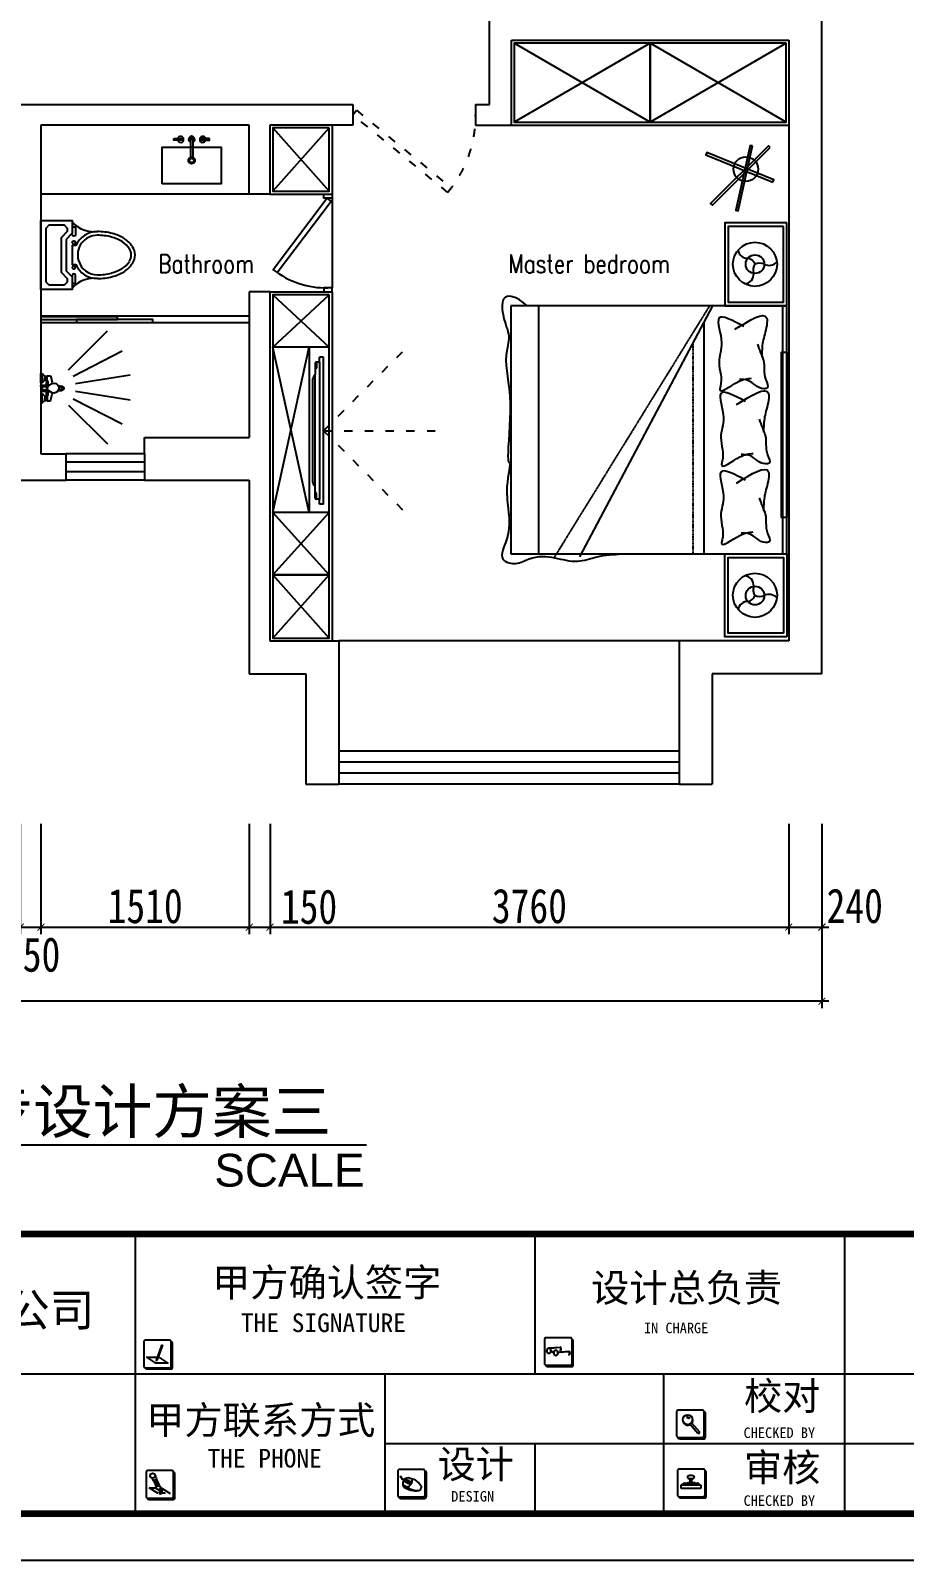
# Model space of a CAD drawing. Header units: millimetres. Extents: x -77055 to 331180, y -861586 to -491011.
# Drawn here: x 46057 to 52390, y -842693 to -831600 of the extents above; entities that cross this region are included whole.
import ezdxf
from ezdxf.enums import TextEntityAlignment as Align

# ---------------------------------------------------------------- set-up
doc = ezdxf.new("R2010")
doc.units = ezdxf.units.MM
doc.header["$PDMODE"] = 3
doc.linetypes.add('ACAD_ISO03W100', pattern=[30, 12, -18])
doc.linetypes.add('DASHED2', pattern=[0.375, 0.25, -0.125])
for name, color, linetype in [('0-01图框模板说明', 2, 'Continuous'), ('0-02图框细线', 136, 'Continuous'), ('250', 250, 'Continuous'), ('dadddd', 7, 'Continuous'), ('DOOR【门】', 1, 'Continuous'), ('IDS-FIXT', 31, 'Continuous'), ('JP-洁具灶具', 2, 'Continuous'), ('PUB_TEXT', 7, 'Continuous'), ('饰品', 36, 'Continuous')]:
    doc.layers.add(name, color=color, linetype=linetype)
doc.styles.add('_SIMPLEX', font='SIMPLEX.shx', dxfattribs={"width": 0.8})
doc.styles.add('ar', font='arial.ttf')
doc.styles.add('DIM', font='simhei.ttf', dxfattribs={"width": 0.8})
doc.styles.get("Standard").update_dxf_attribs({"font": 'simhei.ttf'})
doc.styles.add('黑体', font='simhei.ttf')
doc.dimstyles.new('1-50', dxfattribs={"dimscale": 50, "dimtxt": 5, "dimasz": 1, "dimexe": 1, "dimexo": 0.1, "dimgap": 0.5, "dimtad": 1, "dimdec": 0, "dimdsep": 46, "dimtxsty": 'DIM', "dimblk": 'ARCHTICK', "dimcen": 4, "dimdle": 1, "dimclrd": 3, "dimclre": 3, "dimclrt": 1, "dimadec": 0, "dimazin": 0, "dimtfac": 1, "dimtdec": 0, "dimtmove": 2, "dimatfit": 3, "dimldrblk": 'DOT', "dimfxl": 15, "dimfxlon": 1, "dimarcsym": 0})

# ---------------------------------------------------------------- blocks, each defined once
blk = doc.blocks.new('_ArchTick')
at = {"color": 0, "linetype": 'ByBlock', "const_width": 0.15}
blk.add_lwpolyline([(-0.5, -0.5), (0.5, 0.5)], dxfattribs=at)
blk = doc.blocks.new('*D160')
at = {"layer": '250', "color": 3, "lineweight": -2}
for p, q in [((53215, -831480), (53215, -831720)), ((52465, -831530), (53265, -831530)), ((52465, -831670), (53265, -831670))]:
    blk.add_line(p, q, dxfattribs=at)
at = {"layer": 'Defpoints', "color": 0}
for p in [(51752, -831530), (51752, -831670), (53215, -831670)]:
    blk.add_point(p, dxfattribs=at)
at = {"layer": '250', "color": 3, "lineweight": -2, "xscale": 50, "yscale": 50, "zscale": 50}
for p, rotation in [((53215, -831530), 90), ((53215, -831670), 270)]:
    blk.add_blockref('_ArchTick', p, dxfattribs=dict(at, rotation=rotation))
at = {"layer": '250', "color": 1, "insert": (53014, -831600), "char_height": 250, "attachment_point": 5, "rotation": 90, "style": 'DIM'}
blk.add_mtext('140', dxfattribs=at)
blk = doc.blocks.new('_Dot')
at = {"color": 0, "linetype": 'ByBlock', "lineweight": -2}
blk.add_line((-0.5, 0), (-1, 0), dxfattribs=at)
at = {"color": 0, "linetype": 'ByBlock', "const_width": 0.5}
blk.add_lwpolyline([(-0.25, 0, 1), (0.25, 0, 1)], format="xyb", close=True, dxfattribs=at)
blk = doc.blocks.new('*D161')
at = {"layer": '250', "color": 3, "lineweight": -2}
for p, q in [((52465, -831670), (53265, -831670)), ((53215, -831620), (53215, -836075)), ((52465, -836025), (53265, -836025))]:
    blk.add_line(p, q, dxfattribs=at)
at = {"layer": 'Defpoints', "color": 0}
for p in [(51752, -831670), (51752, -836025), (53215, -836025)]:
    blk.add_point(p, dxfattribs=at)
at = {"layer": '250', "color": 3, "lineweight": -2, "xscale": 50, "yscale": 50, "zscale": 50}
for p, rotation in [((53215, -831670), 90), ((53215, -836025), 270)]:
    blk.add_blockref('_ArchTick', p, dxfattribs=dict(at, rotation=rotation))
at = {"layer": '250', "color": 1, "insert": (53065, -833848), "char_height": 250, "attachment_point": 5, "rotation": 90, "style": 'DIM'}
blk.add_mtext('4355', dxfattribs=at)
blk = doc.blocks.new('*D162')
at = {"layer": '250', "color": 3, "lineweight": -2}
for p, q in [((52465, -836025), (53265, -836025)), ((53215, -835975), (53215, -836315)), ((52465, -836265), (53265, -836265))]:
    blk.add_line(p, q, dxfattribs=at)
at = {"layer": 'Defpoints', "color": 0}
for p in [(51752, -836025), (51992, -836265), (53215, -836265)]:
    blk.add_point(p, dxfattribs=at)
at = {"layer": '250', "color": 3, "lineweight": -2, "xscale": 50, "yscale": 50, "zscale": 50}
for p, rotation in [((53215, -836025), 90), ((53215, -836265), 270)]:
    blk.add_blockref('_ArchTick', p, dxfattribs=dict(at, rotation=rotation))
at = {"layer": '250', "color": 1, "insert": (53403, -835812), "char_height": 250, "attachment_point": 5, "rotation": 90, "style": 'DIM'}
blk.add_mtext('240', dxfattribs=at)
blk = doc.blocks.new('*D163')
at = {"layer": '250', "color": 3, "lineweight": -2}
for p, q in [((53215, -836215), (53215, -836875)), ((52465, -836265), (53265, -836265)), ((52465, -836825), (53265, -836825))]:
    blk.add_line(p, q, dxfattribs=at)
at = {"layer": 'Defpoints', "color": 0}
for p in [(51992, -836265), (50957, -836825), (53215, -836825)]:
    blk.add_point(p, dxfattribs=at)
at = {"layer": '250', "color": 3, "lineweight": -2, "xscale": 50, "yscale": 50, "zscale": 50}
for p, rotation in [((53215, -836265), 90), ((53215, -836825), 270)]:
    blk.add_blockref('_ArchTick', p, dxfattribs=dict(at, rotation=rotation))
at = {"layer": '250', "color": 1, "insert": (53014, -836545), "char_height": 250, "attachment_point": 5, "rotation": 90, "style": 'DIM'}
blk.add_mtext('560', dxfattribs=at)
blk = doc.blocks.new('*D164')
at = {"layer": '250', "color": 3, "lineweight": -2}
for p, q in [((53215, -836775), (53215, -837115)), ((52465, -836825), (53265, -836825)), ((52465, -837065), (53265, -837065))]:
    blk.add_line(p, q, dxfattribs=at)
at = {"layer": 'Defpoints', "color": 0}
for p in [(50957, -836825), (50957, -837065), (53215, -837065)]:
    blk.add_point(p, dxfattribs=at)
at = {"layer": '250', "color": 3, "lineweight": -2, "xscale": 50, "yscale": 50, "zscale": 50}
for p, rotation in [((53215, -836825), 90), ((53215, -837065), 270)]:
    blk.add_blockref('_ArchTick', p, dxfattribs=dict(at, rotation=rotation))
at = {"layer": '250', "color": 1, "insert": (53014, -837209), "char_height": 250, "attachment_point": 5, "rotation": 90, "style": 'DIM'}
blk.add_mtext('240', dxfattribs=at)
blk = doc.blocks.new('*D187')
at = {"layer": '250', "color": 3, "lineweight": -2}
for p, q in [((45982, -837351), (45982, -838151)), ((46132, -837351), (46132, -838151)), ((45932, -838101), (46182, -838101))]:
    blk.add_line(p, q, dxfattribs=at)
at = {"layer": 'Defpoints', "color": 0}
for p in [(45982, -834306), (46132, -835106), (46132, -838101)]:
    blk.add_point(p, dxfattribs=at)
at = {"layer": '250', "color": 3, "lineweight": -2, "xscale": 50, "yscale": 50, "zscale": 50, "rotation": 180}
blk.add_blockref('_ArchTick', (45982, -838101), dxfattribs=at)
at = {"layer": '250', "color": 3, "lineweight": -2, "xscale": 50, "yscale": 50, "zscale": 50}
blk.add_blockref('_ArchTick', (46132, -838101), dxfattribs=at)
at = {"layer": '250', "color": 1, "insert": (46068, -838301), "char_height": 250, "attachment_point": 5, "style": 'DIM'}
blk.add_mtext('150', dxfattribs=at)
blk = doc.blocks.new('*D188')
at = {"layer": '250', "color": 3, "lineweight": -2}
for p, q in [((46132, -837351), (46132, -838151)), ((47642, -837351), (47642, -838151)), ((46082, -838101), (47692, -838101))]:
    blk.add_line(p, q, dxfattribs=at)
at = {"layer": 'Defpoints', "color": 0}
for p in [(46132, -835106), (47642, -835296), (47642, -838101)]:
    blk.add_point(p, dxfattribs=at)
at = {"layer": '250', "color": 3, "lineweight": -2, "xscale": 50, "yscale": 50, "zscale": 50, "rotation": 180}
blk.add_blockref('_ArchTick', (46132, -838101), dxfattribs=at)
at = {"layer": '250', "color": 3, "lineweight": -2, "xscale": 50, "yscale": 50, "zscale": 50}
blk.add_blockref('_ArchTick', (47642, -838101), dxfattribs=at)
at = {"layer": '250', "color": 1, "insert": (46887, -837949), "char_height": 250, "attachment_point": 5, "style": 'DIM'}
blk.add_mtext('1510', dxfattribs=at)
blk = doc.blocks.new('*D189')
at = {"layer": '250', "color": 3, "lineweight": -2}
for p, q in [((47642, -837351), (47642, -838151)), ((47792, -837351), (47792, -838151)), ((47592, -838101), (47842, -838101))]:
    blk.add_line(p, q, dxfattribs=at)
at = {"layer": 'Defpoints', "color": 0}
for p in [(47792, -836461), (47642, -836701), (47792, -838101)]:
    blk.add_point(p, dxfattribs=at)
at = {"layer": '250', "color": 3, "lineweight": -2, "xscale": 50, "yscale": 50, "zscale": 50, "rotation": 180}
blk.add_blockref('_ArchTick', (47642, -838101), dxfattribs=at)
at = {"layer": '250', "color": 3, "lineweight": -2, "xscale": 50, "yscale": 50, "zscale": 50}
blk.add_blockref('_ArchTick', (47792, -838101), dxfattribs=at)
at = {"layer": '250', "color": 1, "insert": (48075, -837954), "char_height": 250, "attachment_point": 5, "style": 'DIM'}
blk.add_mtext('150', dxfattribs=at)
blk = doc.blocks.new('*D190')
at = {"layer": '250', "color": 3, "lineweight": -2}
for p, q in [((47792, -837351), (47792, -838151)), ((51552, -837351), (51552, -838151)), ((47742, -838101), (51602, -838101))]:
    blk.add_line(p, q, dxfattribs=at)
at = {"layer": 'Defpoints', "color": 0}
for p in [(47792, -836461), (51552, -836461), (51552, -838101)]:
    blk.add_point(p, dxfattribs=at)
at = {"layer": '250', "color": 3, "lineweight": -2, "xscale": 50, "yscale": 50, "zscale": 50, "rotation": 180}
blk.add_blockref('_ArchTick', (47792, -838101), dxfattribs=at)
at = {"layer": '250', "color": 3, "lineweight": -2, "xscale": 50, "yscale": 50, "zscale": 50}
blk.add_blockref('_ArchTick', (51552, -838101), dxfattribs=at)
at = {"layer": '250', "color": 1, "insert": (49672, -837949), "char_height": 250, "attachment_point": 5, "style": 'DIM'}
blk.add_mtext('3760', dxfattribs=at)
blk = doc.blocks.new('*D191')
at = {"layer": '250', "color": 3, "lineweight": -2}
for p, q in [((51552, -837351), (51552, -838151)), ((51792, -837351), (51792, -838151)), ((51502, -838101), (51842, -838101))]:
    blk.add_line(p, q, dxfattribs=at)
at = {"layer": 'Defpoints', "color": 0}
for p in [(51552, -836461), (51792, -836701), (51792, -838101)]:
    blk.add_point(p, dxfattribs=at)
at = {"layer": '250', "color": 3, "lineweight": -2, "xscale": 50, "yscale": 50, "zscale": 50, "rotation": 180}
blk.add_blockref('_ArchTick', (51552, -838101), dxfattribs=at)
at = {"layer": '250', "color": 3, "lineweight": -2, "xscale": 50, "yscale": 50, "zscale": 50}
blk.add_blockref('_ArchTick', (51792, -838101), dxfattribs=at)
at = {"layer": '250', "color": 1, "insert": (52030, -837948), "char_height": 250, "attachment_point": 5, "style": 'DIM'}
blk.add_mtext('240', dxfattribs=at)
blk = doc.blocks.new('*D193')
at = {"layer": '250', "color": 3, "lineweight": -2}
for p, q in [((37522, -837889), (37522, -838689)), ((51792, -837889), (51792, -838689)), ((51842, -838639), (37472, -838639))]:
    blk.add_line(p, q, dxfattribs=at)
at = {"layer": 'Defpoints', "color": 0}
for p in [(37522, -837254), (51792, -837254), (37522, -838639)]:
    blk.add_point(p, dxfattribs=at)
at = {"layer": '250', "color": 3, "lineweight": -2, "xscale": 50, "yscale": 50, "zscale": 50, "rotation": 180}
blk.add_blockref('_ArchTick', (37522, -838639), dxfattribs=at)
at = {"layer": '250', "color": 3, "lineweight": -2, "xscale": 50, "yscale": 50, "zscale": 50}
blk.add_blockref('_ArchTick', (51792, -838639), dxfattribs=at)
at = {"layer": '250', "color": 1, "insert": (44657, -838488), "char_height": 250, "attachment_point": 5, "style": 'DIM'}
blk.add_mtext('14270', dxfattribs=at)
blk = doc.blocks.new('A$C54042851')
at = {"layer": 'PUB_TEXT', "color": 5, "style": '_SIMPLEX', "width": 0.8}
for s, height, p in [('Bathroom', 133.3, (7045, 25)), ('Master bedroom', 133.33, (9583, 25))]:
    blk.add_text(s, height=height, dxfattribs=at).set_placement(p)
blk = doc.blocks.new('GFV85')
at = {"color": 2, "ltscale": 1000}
for p, q in [((56980, 6593), (54980, 6593)), ((54980, 6593), (54980, 4793)), ((56980, 4793), (56980, 6593)), ((56380, 4793), (56380, 6475)), ((54980, 4793), (56980, 4793))]:
    blk.add_line(p, q, dxfattribs=at)
at = {"color": 8, "ltscale": 1000}
blk.add_line((55180, 6593), (55180, 4793), dxfattribs=at)
at = {"color": 8, "linetype": 'DASHED2', "ltscale": 0.5}
for p, q in [((56420, 6593), (55290, 4762)), ((56300, 4793), (56300, 6317))]:
    blk.add_line(p, q, dxfattribs=at)
at = {"color": 1, "ltscale": 1000}
for p, q in [((56440, 6593), (55476, 4771)), ((56950, 4793), (56950, 6593))]:
    blk.add_line(p, q, dxfattribs=at)
at = {"color": 2}
for points in [[(56980, 7193), (56530, 7193), (56530, 6593), (56980, 6593)], [(56980, 4193), (56530, 4193), (56530, 4793), (56980, 4793)]]:
    blk.add_lwpolyline(points, close=True, dxfattribs=at)
at = {"color": 1}
for points in [[(56955, 7168), (56555, 7168), (56555, 6618), (56955, 6618)], [(56955, 4218), (56555, 4218), (56555, 4768), (56955, 4768)]]:
    blk.add_lwpolyline(points, close=True, dxfattribs=at)
at = {"color": 3}
blk.add_lwpolyline([(56980, 5057), (56940, 5057), (56940, 6256), (56980, 6256)], close=True, dxfattribs=at)
for centre in [(56749, 6893), (56749, 4493)]:
    blk.add_circle(centre, 160, dxfattribs=at)
at = {"color": 1}
for centre in [(56749, 6894), (56749, 4491)]:
    blk.add_circle(centre, 67.5, dxfattribs=at)
for centre, radius, start, end in [((56693, 7002), 65, 184.5472, 274.0046), ((56684, 6868), 70.2, 21.5496, 79.0602), ((56805, 6852), 69.8, 142.7692, 200.655), ((56783, 6815), 86, 66.8898, 113.1102), ((56850, 6966), 80.7, 245.5061, 315.9952), ((56669, 6822), 70.8, 274.3234, 4.4208), ((56669, 4563), 70.8, 355.5792, 85.6766), ((56805, 4533), 69.8, 159.345, 217.2308), ((56693, 4383), 65, 85.9954, 175.4528), ((56684, 4517), 70.2, 280.9398, 338.4504), ((56783, 4570), 86, 246.8898, 293.1102), ((56850, 4419), 80.7, 44.0048, 114.4939)]:
    blk.add_arc(centre, radius, start, end, dxfattribs=at)
at = {"color": 2, "ltscale": 1000}
blk.add_open_spline([(55099, 6593), (55020, 6663), (54902, 6692), (54924, 6482), (54983, 6374), (54918, 6183), (55000, 5964), (54942, 5420), (54992, 5492), (54918, 5209), (55008, 4991), (54883, 4745), (55025, 4713), (55227, 4826), (55393, 4701), (55617, 4783), (55724, 4789), (55783, 4793)], degree=3, knots=[0, 0, 0, 0, 140.356688, 240.855445, 374.272085, 514.628774, 800.960617, 1037.309606, 1234.977718, 1501.883052, 1872.056655, 1990.732643, 2052.345442, 2125.407537, 2467.000811, 2608.004871, 2786.638856, 2786.638856, 2786.638856, 2786.638856], dxfattribs=at)
at = {"color": 1, "ltscale": 1000}
for points, knots in [([(56603, 6422), (56710, 6488), (56868, 6585), (56824, 6402), (56800, 6315), (56799, 6258), (56798, 6220)], [0, 0, 0, 0, 257.192142, 380.388355, 440.188761, 557.045341, 557.045341, 557.045341, 557.045341]), ([(56667, 6443), (56587, 6486), (56433, 6569), (56519, 6354), (56499, 6254), (56482, 6176), (56504, 6095), (56505, 6033), (56480, 5939), (56624, 6057), (56694, 6064), (56723, 6067)], [0, 0, 0, 0, 197.98522, 383.798459, 461.536852, 537.063609, 629.138715, 719.341985, 744.183766, 895.041347, 1000.692483, 1000.692483, 1000.692483, 1000.692483]), ([(56767, 6314), (56774, 6293), (56787, 6254), (56827, 6170), (56802, 6093), (56857, 5995), (56770, 5983), (56724, 6058), (56658, 6058), (56636, 6058)], [0, 0, 0, 0, 70.314327, 132.712823, 281.06886, 345.030234, 373.143701, 508.899423, 574.349148, 574.349148, 574.349148, 574.349148]), ([(56616, 5877), (56723, 5943), (56881, 6040), (56837, 5858), (56813, 5770), (56812, 5713), (56811, 5675)], [0, 0, 0, 0, 257.192142, 380.388355, 440.188761, 557.045341, 557.045341, 557.045341, 557.045341]), ([(56680, 5898), (56600, 5941), (56446, 6024), (56532, 5809), (56512, 5709), (56495, 5631), (56517, 5550), (56518, 5488), (56493, 5394), (56637, 5512), (56707, 5519), (56736, 5522)], [0, 0, 0, 0, 197.98522, 383.798459, 461.536852, 537.063609, 629.138715, 719.341985, 744.183766, 895.041347, 1000.692483, 1000.692483, 1000.692483, 1000.692483]), ([(56779, 5769), (56787, 5748), (56800, 5709), (56840, 5625), (56815, 5548), (56870, 5450), (56783, 5438), (56737, 5513), (56671, 5513), (56649, 5514)], [0, 0, 0, 0, 70.314327, 132.712823, 281.06886, 345.030234, 373.143701, 508.899423, 574.349148, 574.349148, 574.349148, 574.349148]), ([(56616, 5307), (56723, 5373), (56881, 5470), (56837, 5288), (56813, 5201), (56812, 5144), (56811, 5106)], [0, 0, 0, 0, 257.192142, 380.388355, 440.188761, 557.045341, 557.045341, 557.045341, 557.045341]), ([(56680, 5328), (56600, 5371), (56446, 5454), (56532, 5239), (56512, 5140), (56495, 5062), (56517, 4980), (56518, 4918), (56493, 4825), (56637, 4943), (56707, 4950), (56736, 4952)], [0, 0, 0, 0, 197.98522, 383.798459, 461.536852, 537.063609, 629.138715, 719.341985, 744.183766, 895.041347, 1000.692483, 1000.692483, 1000.692483, 1000.692483]), ([(56779, 5200), (56787, 5179), (56800, 5139), (56840, 5055), (56815, 4978), (56870, 4880), (56783, 4868), (56737, 4944), (56671, 4944), (56649, 4944)], [0, 0, 0, 0, 70.314327, 132.712823, 281.06886, 345.030234, 373.143701, 508.899423, 574.349148, 574.349148, 574.349148, 574.349148])]:
    blk.add_open_spline(points, degree=3, knots=knots, dxfattribs=at)
blk = doc.blocks.new('WERWW')
at = {"color": 1}
for points in [[(50095, 16268), (49868, 16268), (49823, 16223), (49732, 16223), (49732, 16450), (50232, 16450), (50232, 16223), (50141, 16223)], [(49788, 16416), (49766, 16393), (49766, 16280), (49788, 16257), (49808, 16257), (49854, 16302), (50109, 16302), (50155, 16257), (50175, 16257), (50198, 16280), (50198, 16393), (50175, 16416)]]:
    blk.add_lwpolyline(points, close=True, dxfattribs=at)
for points in [[(49777, 16223), (49777, 16200), (49834, 16200, 1), (49834, 16223), (49823, 16223)], [(50186, 16200), (50186, 16200), (50129, 16200, -1), (50129, 16223), (50141, 16223)]]:
    blk.add_lwpolyline(points, format="xyb", dxfattribs=at)
at = {"color": 2}
blk.add_lwpolyline([(49913, 16200), (49913, 16197, 0.298217), (49811, 16041, 0.063415), (49825, 15932, 0.076468), (49861, 15848, 0.107136), (49921, 15787, 0.147373), (49982, 15768, 0.147373), (50042, 15787, 0.107136), (50102, 15848, 0.076468), (50138, 15932, 0.063415), (50152, 16041, 0.298217), (50050, 16197), (50050, 16200)], format="xyb", dxfattribs=at)
at = {"color": 1}
for points in [[(50050, 16200), (50050, 16223), (49913, 16223), (49913, 16200)], [(50186, 16223), (50186, 16200)]]:
    blk.add_lwpolyline(points, dxfattribs=at)
for centre in [(49891, 16212), (50073, 16212)]:
    blk.add_circle(centre, 11.4, dxfattribs=at)
for centre, radius, start, end in [((49609, 16069), 204, 39.9797, 48.911), ((50355, 16069), 204, 131.089, 140.0203), ((49982, 16041), 143, 106.6015, 180), ((49982, 16041), 143, 0, 106.6015), ((50246, 16041), 408, 180, 194.5142), ((49717, 16041), 408, 345.4858, 360), ((50116, 16007), 273, 194.5142, 212.0054), ((50033, 15956), 176, 212.0054, 236.4659), ((49930, 15956), 176, 303.5341, 327.9946), ((49848, 16007), 273, 327.9946, 345.4858), ((49982, 15878), 82.2, 236.4659, 269.9999), ((49982, 15878), 82.2, 270.0001, 303.5341)]:
    blk.add_arc(centre, radius, start, end, dxfattribs=at)
at = {"color": 2}
for centre, start, end in [((49609, 16069), 352.2011, 39.9797), ((50355, 16069), 140.0203, 187.7989)]:
    blk.add_arc(centre, 204, start, end, dxfattribs=at)
blk = doc.blocks.new('A$C375F542B')
at = {"color": 45}
for points in [[(465, 458), (453, 471), (34, 52), (47, 39)], [(338, 469), (320, 473), (216, 4), (234, 0)], [(485, 207), (492, 224), (7, 423), (0, 406)]]:
    blk.add_lwpolyline(points, close=True, dxfattribs=at)
blk.add_circle((289, 301), 89.6, dxfattribs=at)
blk = doc.blocks.new('941RFD')
at = {"color": 2}
for p, q in [((40964, 8550), (40841, 8550)), ((40964, 8532), (40841, 8532))]:
    blk.add_line(p, q, dxfattribs=at)
for points in [[(40643, 8754), (40909, 8754), (40909, 8328), (40643, 8328)], [(40971, 8671), (40971, 8613), (40959, 8613), (40959, 8671)], [(40971, 8411), (40971, 8469), (40959, 8469), (40959, 8411)]]:
    blk.add_lwpolyline(points, close=True, dxfattribs=at)
for radius in [24, 16]:
    blk.add_circle((40812, 8541), radius, dxfattribs=at)
for centre, radius, start, end in [((40841, 8541), 8.57, 90, 270), ((40965, 8621), 22, 105.2764, 74.7237), ((40965, 8541), 22, 202.9179, 157.0821), ((40964, 8541), 8.57, 270, 90), ((40965, 8461), 22, 285.2764, 254.7237)]:
    blk.add_arc(centre, radius, start, end, dxfattribs=at)
blk = doc.blocks.new('A$C761A5A90')
at = {"color": 8, "ltscale": 120}
for p, q in [((-77, 233), (-258, 589)), ((-23, 251), (-86, 646)), ((34, 251), (96, 646)), ((87, 233), (269, 589)), ((-123, 200), (-405, 483)), ((133, 200), (416, 483))]:
    blk.add_line(p, q, dxfattribs=at)
at = {"layer": 'IDS-FIXT'}
for p, q in [((-20, 123), (-17, 151)), ((-19, 124), (-16, 147)), ((-14, 126), (-12, 139)), ((12, 127), (10, 139)), ((17, 125), (14, 147)), ((18, 125), (15, 151)), ((-108, 8), (-89, 27)), ((-108, 0), (-108, 8)), ((-108, 8), (-40, 8)), ((-40, 0), (-108, 0)), ((-92, 68), (-44, 81)), ((-92, 45), (-92, 68)), ((-87, 45), (-92, 45)), ((-89, 41), (-87, 43)), ((-89, 33), (-89, 41)), ((-89, 41), (-86, 41)), ((-87, 31), (-89, 33)), ((-86, 33), (-89, 33)), ((-89, 27), (-87, 27)), ((-87, 45), (-87, 43)), ((-61, 45), (-87, 45)), ((-87, 43), (-74, 43)), ((-87, 27), (-87, 31)), ((-87, 31), (-74, 31)), ((-87, 27), (-74, 27)), ((-86, 41), (-84, 43)), ((-86, 41), (-86, 33)), ((-86, 33), (-83, 31)), ((-77, 41), (-79, 43)), ((-79, 31), (-77, 33)), ((-77, 33), (-77, 41)), ((-77, 41), (-74, 41)), ((-77, 33), (-74, 33)), ((-61, 43), (-74, 43)), ((-71, 41), (-74, 41)), ((-71, 33), (-74, 33)), ((-61, 31), (-74, 31)), ((-61, 27), (-74, 27)), ((-71, 41), (-69, 43)), ((-71, 33), (-71, 41)), ((-69, 31), (-71, 33)), ((-63, 33), (-66, 31)), ((-63, 41), (-65, 43)), ((-63, 41), (-63, 33)), ((-59, 41), (-63, 41)), ((-63, 33), (-59, 33)), ((-61, 45), (-61, 43)), ((-50, 45), (-61, 45)), ((-59, 41), (-61, 43)), ((-61, 31), (-59, 33)), ((-61, 27), (-61, 31)), ((-59, 27), (-61, 27)), ((-59, 33), (-59, 41)), ((-40, 8), (-59, 27)), ((-40, 8), (-40, 0)), ((-16, 57), (-27, 70)), ((-22, 44), (-15, 44)), ((-22, 0), (-22, 44)), ((-12, 0), (-22, 0)), ((-14, 47), (-14, 51)), ((-14, 47), (0, 47)), ((-11, 6), (-14, 42)), ((-14, 42), (0, 42)), ((-9, 6), (-12, 42)), ((-12, 18), (-12, 0)), ((-11, 8), (0, 8)), ((-11, 6), (0, 6)), ((14, 47), (0, 47)), ((14, 42), (0, 42)), ((11, 8), (0, 8)), ((11, 6), (0, 6)), ((9, 6), (12, 42)), ((11, 6), (14, 42)), ((12, 18), (12, 0)), ((12, 0), (22, 0)), ((14, 47), (14, 51)), ((22, 44), (15, 44)), ((16, 57), (27, 70)), ((22, 0), (22, 44)), ((38, 8), (57, 27)), ((38, 8), (38, 0)), ((106, 8), (38, 8)), ((38, 0), (73, 0)), ((90, 68), (42, 81)), ((48, 45), (59, 45)), ((57, 41), (59, 43)), ((57, 33), (57, 41)), ((57, 41), (61, 41)), ((59, 31), (57, 33)), ((61, 33), (57, 33)), ((57, 27), (59, 27)), ((59, 45), (59, 43)), ((59, 45), (85, 45)), ((59, 43), (72, 43)), ((59, 27), (59, 31)), ((59, 31), (72, 31)), ((59, 27), (72, 27)), ((61, 41), (63, 43)), ((61, 41), (61, 33)), ((61, 33), (64, 31)), ((69, 41), (67, 43)), ((67, 31), (69, 33)), ((69, 41), (72, 41)), ((69, 33), (69, 41)), ((69, 33), (72, 33)), ((85, 43), (72, 43)), ((75, 41), (72, 41)), ((75, 33), (72, 33)), ((85, 31), (72, 31)), ((85, 27), (72, 27)), ((73, 0), (93, 0)), ((75, 41), (77, 43)), ((75, 33), (75, 41)), ((77, 31), (75, 33)), ((84, 33), (81, 31)), ((84, 41), (82, 43)), ((84, 41), (84, 33)), ((87, 41), (84, 41)), ((84, 33), (87, 33)), ((85, 45), (85, 43)), ((85, 45), (90, 45)), ((87, 41), (85, 43)), ((85, 31), (87, 33)), ((85, 27), (85, 31)), ((87, 27), (85, 27)), ((87, 33), (87, 41)), ((106, 8), (87, 27)), ((90, 45), (90, 68)), ((93, 0), (106, 0)), ((106, 0), (106, 8))]:
    blk.add_line(p, q, dxfattribs=at)
for centre, radius, start, end in [((0, 93), 36.1, 319.5542, 220.4458), ((1, 149), 18, 95.4923, 174.5077), ((1, 145), 17.5, 96.9811, 173.0189), ((2, 139), 20.4, 99.0595, 154.6803), ((-1, 137), 11, 87.2058, 172.4054), ((-3, 149), 18, 5.4923, 84.5077), ((-3, 145), 17.5, 6.9811, 83.0189), ((-4, 139), 20.4, 25.3197, 80.9405), ((0, 137), 11, 7.5946, 92.7942), ((-3, 339), 301, 257.8397, 266.4081), ((-47, 38), 11.4, 98.8068, 145.204), ((-41, -1), 46.4, 73.3881, 101.84), ((-42, 6), 44.3, 59.2774, 98.8068), ((-51, 111), 30.8, 284.3003, 301.8624), ((-31, 33), 11.7, 39.2318, 73.3881), ((-1, 66), 25.6, 172.7672, 237.1919), ((-23, 51), 8.55, 0, 40.4458), ((-10, 45), 4.75, 143.1301, 216.8699), ((0, 27), 24.2, 241.9275, 298.0725), ((23, 51), 8.55, 139.5542, 180), ((10, 45), 4.75, 323.1301, 36.8699), ((-1, 66), 25.6, 308.018, 2.6898), ((40, 6), 44.3, 81.1932, 120.7226), ((-3, 339), 301, 274.7401, 282.1603), ((29, 33), 11.7, 106.6119, 127.7119), ((39, -1), 46.4, 78.16, 106.6119), ((49, 111), 30.8, 241.6884, 255.6997), ((45, 38), 11.4, 34.796, 81.1932)]:
    blk.add_arc(centre, radius, start, end, dxfattribs=at)
blk = doc.blocks.new('A$C19C21231')
at = {"layer": 'DOOR【门】', "color": 250, "linetype": 'ACAD_ISO03W100', "ltscale": 5}
for q in [(-636, -636), (0, -900), (636, -636)]:
    blk.add_line((0, 0), q, dxfattribs=at)
at = {"layer": '饰品', "color": 1}
for p, q in [((-532, 0), (-532, 30)), ((-532, 30), (-497, 30)), ((-532, 0), (532, 0)), ((-497, 30), (-497, 51)), ((-489, 60), (-407, 60)), ((-407, 60), (-391, 72)), ((-376, 77), (376, 77)), ((407, 60), (391, 72)), ((489, 60), (407, 60)), ((497, 30), (497, 51)), ((497, 30), (532, 30)), ((532, 0), (532, 30))]:
    blk.add_line(p, q, dxfattribs=at)
at = {"layer": '饰品', "color": 8}
for p, q in [((-497, 50), (-459, 50)), ((497, 30), (-497, 30)), ((-451, 54), (-448, 60)), ((-407, 60), (407, 60)), ((451, 54), (448, 60)), ((497, 50), (459, 50))]:
    blk.add_line(p, q, dxfattribs=at)
at = {"layer": '饰品', "color": 1}
for centre, radius, start, end in [((-489, 51), 8.64, 90, 180), ((-376, 51), 25.9, 90, 127.4515), ((376, 51), 25.9, 52.5485, 90), ((489, 51), 8.64, 0, 90)]:
    blk.add_arc(centre, radius, start, end, dxfattribs=at)
at = {"layer": '饰品', "color": 8}
for centre, start, end in [((-459, 58), 270, 333.3646), ((459, 58), 206.6354, 270)]:
    blk.add_arc(centre, 8.64, start, end, dxfattribs=at)
blk = doc.blocks.new('A$C277C16EF')
at = {"layer": '0-01图框模板说明'}
for points in [[(-12145, 1411, -0.414214), (-12158, 1397), (-12331, 1397, -0.071272), (-12335, 1398, 0.348143), (-12322, 1388), (-12149, 1388, 0.414214), (-12135, 1401), (-12135, 1574, 0.333108), (-12145, 1587, -0.057743), (-12145, 1584)], [(-9240, 1428, -0.414214), (-9254, 1415), (-9427, 1415, -0.071272), (-9430, 1416, 0.348143), (-9417, 1405), (-9245, 1405, 0.414214), (-9231, 1419), (-9231, 1592, 0.333108), (-9241, 1605, -0.057743), (-9240, 1601)], [(-8283, 904, -0.414214), (-8296, 891), (-8469, 891, -0.071272), (-8473, 891, 0.348143), (-8460, 881), (-8287, 881, 0.414214), (-8273, 894), (-8273, 1067, 0.333108), (-8283, 1080, -0.057743), (-8283, 1077)], [(-12128, 465, -0.414214), (-12141, 451), (-12314, 451, -0.071272), (-12318, 452, 0.348143), (-12305, 442), (-12132, 442, 0.414214), (-12119, 455), (-12119, 628, 0.333108), (-12129, 641, -0.057743), (-12128, 638)], [(-10305, 473, -0.414214), (-10318, 460), (-10491, 460, -0.071272), (-10495, 460, 0.348143), (-10482, 450), (-10309, 450, 0.414214), (-10296, 463), (-10296, 636, 0.333108), (-10305, 649, -0.057743), (-10305, 646)], [(-8276, 476, -0.414214), (-8289, 462), (-8462, 462, -0.071272), (-8466, 463, 0.348143), (-8453, 453), (-8280, 453, 0.414214), (-8267, 466), (-8267, 639, 0.333108), (-8276, 652, -0.057743), (-8276, 649)]]:
    blk.add_hatch(color=8, dxfattribs=at).paths.add_polyline_path(points)
at = {"layer": '0-01图框模板说明', "color": 8}
for p, q in [((-12251, 1448), (-12253, 1444)), ((-12252, 1448), (-12253, 1446)), ((-12253, 1446), (-12253, 1444)), ((-12252, 1445), (-12253, 1444)), ((-12251, 1447), (-12252, 1445)), ((-9408, 1541), (-9327, 1547)), ((-9396, 1540), (-9326, 1546)), ((-9345, 1510), (-9264, 1516)), ((-9333, 1509), (-9264, 1515)), ((-8385, 988), (-8328, 922)), ((-8374, 997), (-8317, 932)), ((-10462, 577), (-10429, 561)), ((-10421, 576), (-10454, 588)), ((-10449, 575), (-10449, 575)), ((-10449, 575), (-10425, 562)), ((-10420, 571), (-10445, 582)), ((-10379, 585), (-10421, 597)), ((-10411, 561), (-10404, 557)), ((-8449, 546), (-8428, 560)), ((-8426, 561), (-8406, 561)), ((-8383, 572), (-8383, 576)), ((-8376, 572), (-8376, 576)), ((-8350, 561), (-8328, 561)), ((-8308, 546), (-8326, 560)), ((-12241, 484), (-12306, 527)), ((-12306, 527), (-12253, 527)), ((-12224, 527), (-12219, 527)), ((-12219, 527), (-12153, 484)), ((-10471, 551), (-10471, 551)), ((-10456, 543), (-10415, 520))]:
    blk.add_line(p, q, dxfattribs=at)
at = {"layer": '0-01图框模板说明', "color": 2, "const_width": 49}
blk.add_lwpolyline([(-338, 19745), (-338, 338), (-28062, 338), (-28062, 19745)], close=True, dxfattribs=at)
blk.add_lwpolyline([(-338, 2367), (-28066, 2367)], dxfattribs=at)
at = {"layer": '0-01图框模板说明', "color": 8}
for points in [[(-12331, 1397), (-12158, 1397, 0.414214), (-12145, 1411), (-12145, 1584, 0.414214), (-12158, 1597), (-12331, 1597, 0.414214), (-12344, 1584), (-12344, 1411, 0.414214)], [(-12208, 1555), (-12215, 1557), (-12215, 1559, -0.451962), (-12211, 1560), (-12210, 1560, -0.418435), (-12208, 1556)], [(-9427, 1415), (-9254, 1415, 0.414214), (-9240, 1428), (-9240, 1601, 0.414214), (-9254, 1615), (-9427, 1615, 0.414214), (-9440, 1601), (-9440, 1428, 0.414214)], [(-8469, 891), (-8296, 891, 0.414214), (-8283, 904), (-8283, 1077, 0.414214), (-8296, 1090), (-8469, 1090, 0.414214), (-8482, 1077), (-8482, 904, 0.414214)], [(-12314, 451), (-12141, 451, 0.414214), (-12128, 465), (-12128, 638, 0.414214), (-12141, 651), (-12314, 651, 0.414214), (-12328, 638), (-12328, 465, 0.414214)], [(-10491, 460), (-10318, 460, 0.414214), (-10305, 473), (-10305, 646, 0.414214), (-10318, 659), (-10491, 659, 0.414214), (-10504, 646), (-10504, 473, 0.414214)], [(-8462, 462), (-8289, 462, 0.414214), (-8276, 476), (-8276, 649, 0.414214), (-8289, 662), (-8462, 662, 0.414214), (-8476, 649), (-8476, 476, 0.414214)], [(-8446, 547), (-8311, 547, -0.414214), (-8307, 543), (-8307, 526, -0.414214), (-8311, 522), (-8446, 522, -0.414214), (-8450, 526), (-8450, 543, -0.414214)]]:
    blk.add_lwpolyline(points, format="xyb", close=True, dxfattribs=at)
for points in [[(-12335, 1398, 0.348143), (-12322, 1388), (-12149, 1388, 0.414214), (-12135, 1401), (-12135, 1574, 0.333108), (-12145, 1587)], [(-9430, 1416, 0.348143), (-9417, 1405), (-9245, 1405, 0.414214), (-9231, 1419), (-9231, 1592, 0.333108), (-9241, 1605)], [(-8473, 891, 0.348143), (-8460, 881), (-8287, 881, 0.414214), (-8273, 894), (-8273, 1067, 0.333108), (-8283, 1080)], [(-12318, 452, 0.348143), (-12305, 442), (-12132, 442, 0.414214), (-12119, 455), (-12119, 628, 0.333108), (-12129, 641)], [(-10495, 460, 0.348143), (-10482, 450), (-10309, 450, 0.414214), (-10296, 463), (-10296, 636, 0.333108), (-10305, 649)], [(-8466, 463, 0.348143), (-8453, 453), (-8280, 453, 0.414214), (-8267, 466), (-8267, 639, 0.333108), (-8276, 652)]]:
    blk.add_lwpolyline(points, format="xyb", dxfattribs=at)
for points in [[(-12208, 1555), (-12216, 1558), (-12218, 1551), (-12210, 1548)], [(-12251, 1447), (-12252, 1448), (-12249, 1464), (-12242, 1462)], [(-12211, 1548), (-12218, 1551), (-12249, 1464), (-12242, 1462)], [(-8409, 559), (-8347, 559), (-8347, 551), (-8409, 551)]]:
    blk.add_lwpolyline(points, close=True, dxfattribs=at)
for points in [[(-12238, 1473), (-12235, 1473), (-12170, 1430), (-12257, 1430), (-12323, 1473), (-12246, 1473)], [(-8369, 565), (-8356, 565), (-8347, 559), (-8409, 559), (-8399, 565), (-8390, 565)]]:
    blk.add_lwpolyline(points, dxfattribs=at)
for centre, radius in [((-8402, 1020), 36), ((-12280, 614), 17.7), ((-12268, 579), 2.53), ((-12263, 570), 2.53), ((-12262, 582), 2.53), ((-12259, 560), 2.53), ((-12258, 573), 2.53), ((-12256, 586), 2.53), ((-12253, 563), 2.53), ((-12252, 576), 2.53), ((-12247, 566), 2.53), ((-12242, 555), 2.53), ((-12254, 548), 2.53), ((-12239, 527), 14.3), ((-12248, 551), 2.53)]:
    blk.add_circle(centre, radius, dxfattribs=at)
for centre, radius, start, end in [((-9389, 1516), 24.9, 105.757, 120.9015), ((-9388, 1491), 21.7, 39.9377, 115.0821), ((-9396, 1540), 0.332, 94.538, 105.757), ((-9381, 1528), 16.1, 194.4811, 315.0527), ((-9326, 1485), 24.9, 105.757, 138.6812), ((-9333, 1509), 0.332, 94.538, 105.757), ((-9332, 1534), 14.1, 298.7114, 70.1269), ((-9332, 1534), 13.4, 300.3285, 62.5398), ((-9326, 1545), 0.332, 62.5398, 94.538), ((-9325, 1522), 0.341, 133.8328, 294.2798), ((-9269, 1503), 14.1, 298.7114, 70.1269), ((-9264, 1515), 0.332, 62.5398, 94.538), ((-9270, 1503), 13.4, 300.3285, 62.5398), ((-9263, 1491), 0.341, 133.8328, 294.2798), ((-8401, 1017), 36, 191.5054, 300.5031), ((-8404, 1020), 18, 22.4479, 114.9174), ((-8408, 1029), 8.45, 340.0341, 111.5177), ((-8401, 1017), 36, 323.7918, 16.5929), ((-8324, 929), 7.87, 246.2917, 21.6824), ((-12394, 500), 144, 10.8653, 46.0134), ((-11892, 729), 386, 196.3548, 210.1283), ((-10446, 561), 21.3, 158.1829, 240.9002), ((-10421, 555), 46.4, 172.2315, 207.5085), ((-10376, 526), 99.8, 139.3249, 154.2833), ((-10430, 563), 35, 74.0812, 127.264), ((-10447, 579), 3.62, 54.1755, 246.924), ((-10445, 579), 46.7, 277.384, 14.5417), ((-10419, 579), 21, 239.1443, 279.6549), ((-10424, 568), 5.39, 255.5948, 46.2056), ((-10431, 557), 21, 22.1455, 62.6561), ((-10416, 563), 5.32, 279.6549, 22.1455), ((-10448, 474), 131, 28.784, 58.3007), ((-8426, 557), 3.88, 90, 119.8772), ((-8379, 671), 77.3, 259.2449, 280.7551), ((-8411, 572), 28.6, 7.6088, 51.9955), ((-8395, 577), 13.3, 284.907, 336.821), ((-8379, 584), 23.4, 237.0341, 302.9659), ((-8347, 572), 28.6, 128.0045, 172.3912), ((-8373, 572), 2.72, 180, 209.5766), ((-8363, 578), 14.2, 209.5766, 255.9056), ((-8328, 557), 3.88, 58.6434, 90), ((-10374, 651), 146, 233.0714, 279.6677), ((-10357, 637), 131, 243.4996, 273.0164), ((-10359, 532), 27.1, 290.3762, 11.4241)]:
    blk.add_arc(centre, radius, start, end, dxfattribs=at)
for centre in [(-9409, 1520), (-9408, 1520), (-9358, 1505), (-9357, 1505)]:
    blk.add_ellipse(centre, major_axis=(0, 20.6), ratio=0.646017, dxfattribs=at)
blk.add_ellipse((-8379, 604), major_axis=(25.4, 0), ratio=0.460933, start_param=-0.967391, end_param=4.108984, dxfattribs=at)
for points in [[(-10458, 585), (-10473, 587), (-10480, 594), (-10483, 611)], [(-10456, 587), (-10473, 588), (-10478, 600), (-10482, 612)]]:
    blk.add_open_spline(points, degree=3, dxfattribs=at)
blk.add_spline([(-12239, 513), (-12210, 500), (-12209, 510), (-12222, 507), (-12230, 484), (-12195, 490), (-12189, 484)], degree=3, dxfattribs=at)
at = {"layer": '0-02图框细线'}
for p, q in [((-12405, 338), (-12405, 2367)), ((-9507, 1352), (-9507, 2367)), ((-7264, 1352), (-7264, 2367)), ((-21553, 1352), (-338, 1352)), ((-10594, 338), (-10594, 1352)), ((-8574, 338), (-8574, 1352)), ((-7264, 338), (-7264, 1352)), ((-338, 845), (-10594, 845)), ((-9507, 338), (-9507, 845))]:
    blk.add_line(p, q, dxfattribs=at)
blk.add_lwpolyline([(0, 20083), (0, 0), (-28400, 0), (-28400, 20083)], close=True, dxfattribs=at)
at = {"layer": '0-02图框细线', "attachment_point": 4}
for s, insert, char_height in [('{\\fSimSun|b0|i0|c134|p2;甲方确认签字}', (-11848, 2004), 202.86), ('{\\fSimSun|b0|i0|c134|p2;设计总负责}', (-9102, 1965), 202.86), ('{\\fSimSun|b0|i0|c134|p2;THE SIGNATURE}', (-11640, 1722), 135.24), ('{\\fSimSun|b0|i0|c134|p2;IN CHARGE}', (-8719, 1685), 76.2), ('{\\fSimSun|b0|i0|c134|p2;校对}', (-7994, 1181), 202.86), ('{\\fSimSun|b0|i0|c134|p2;甲方联系方式}', (-12326, 1005), 202.86), ('{\\fSimSun|b0|i0|c134|p2;CHECKED BY}', (-7997, 925), 76.2), ('{\\fSimSun|b0|i0|c134|p2;THE PHONE}', (-11882, 740), 135.24), ('{\\fSimSun|b0|i0|c134|p2;设计}', (-10215, 686), 202.86), ('{\\fSimSun|b0|i0|c134|p2;审核}', (-7994, 663), 202.86), ('{\\fSimSun|b0|i0|c134|p2;DESIGN}', (-10116, 464), 76.2), ('{\\fSimSun|b0|i0|c134|p2;CHECKED BY}', (-7997, 433), 76.2)]:
    blk.add_mtext(s, dxfattribs=dict(at, insert=insert, char_height=char_height))
at = {"layer": '0-02图框细线', "insert": (-14640, 1802), "char_height": 236.67, "attachment_point": 5, "style": '黑体'}
blk.add_mtext('亿亚达装饰集团海南分公司', dxfattribs=at)

msp = doc.modelspace()

# ---------------------------------------------------------------- linework, layer by layer
at = {"color": 1}
for p, q in [((47641.9, -833670.3), (46131.9, -833670.3)), ((47641.9, -833720.3), (46131.9, -833720.3))]:
    msp.add_line(p, q, dxfattribs=at)
msp.add_line((44188.8, -839680.4), (48490.3, -839680.4))
at = {"color": 2}
for points in [[(46131.9, -833695.7), (46686.9, -833695.7), (46686.9, -833675.7), (46131.9, -833675.7)], [(46388.5, -833715.7), (46943.5, -833715.7), (46943.5, -833695.7), (46388.5, -833695.7)]]:
    msp.add_lwpolyline(points, close=True, dxfattribs=at)
at = {"layer": '250', "color": 7}
for p, q in [((51791.9, -836265.3), (51791.9, -827410.3)), ((49381.9, -832135.3), (49381.9, -831085.3)), ((49541.9, -832285.3), (49541.9, -831670.3)), ((49541.9, -831670.3), (51551.9, -831670.3)), ((51551.9, -831670.3), (51551.9, -836025.3)), ((45421.9, -832135.3), (48391.9, -832135.3)), ((48391.9, -832135.3), (48391.9, -832285.3)), ((49281.9, -832135.3), (49281.9, -832285.3)), ((49281.9, -832135.3), (49381.9, -832135.3)), ((47641.9, -832285.3), (46131.9, -832285.3)), ((46131.9, -832285.3), (46131.9, -834670.3)), ((47641.9, -832785.3), (47641.9, -832285.3)), ((48391.9, -832285.3), (47791.9, -832285.3)), ((47791.9, -832285.3), (47791.9, -832785.3)), ((49281.9, -832285.3), (49541.9, -832285.3)), ((47791.9, -832785.3), (47641.9, -832785.3)), ((47791.9, -833495.3), (47641.9, -833495.3)), ((47641.9, -833495.3), (47641.9, -834550.3)), ((47791.9, -833495.3), (47791.9, -836025.3)), ((46881.9, -834670.3), (46881.9, -834550.3)), ((46881.9, -834550.3), (47641.9, -834550.3)), ((46131.9, -834670.3), (46311.9, -834670.3)), ((46311.9, -834670.3), (46311.9, -834860.3)), ((46881.9, -834670.3), (46881.9, -834860.3)), ((45566.9, -834860.3), (46311.9, -834860.3)), ((46881.9, -834860.3), (47641.9, -834860.3)), ((47641.9, -834860.3), (47641.9, -836265.3)), ((47791.9, -836025.3), (48291.9, -836025.3)), ((48291.9, -836025.3), (48291.9, -836825.3)), ((50756.9, -836025.3), (50756.9, -836825.3)), ((51551.9, -836025.3), (50756.9, -836025.3)), ((47641.9, -836265.3), (48051.9, -836265.3)), ((48051.9, -836265.3), (48051.9, -837065.3)), ((50996.9, -836265.3), (50996.9, -837065.3)), ((51791.9, -836265.3), (50996.9, -836265.3)), ((48291.9, -836825.3), (48291.9, -837065.3)), ((50756.9, -836825.3), (50756.9, -837065.3)), ((48051.9, -837065.3), (48291.9, -837065.3)), ((50756.9, -837065.3), (50996.9, -837065.3))]:
    msp.add_line(p, q, dxfattribs=at)
at = {"layer": '250', "color": 8}
for p, q in [((48221.9, -832305.3), (47811.9, -832765.3)), ((47811.9, -832305.3), (48221.9, -832765.3)), ((47811.9, -833895.4), (48221.9, -833515.3)), ((47811.9, -833515.3), (48221.9, -833895.4)), ((48075.6, -835095.4), (47811.9, -833895.4)), ((47811.9, -835095.4), (48075.6, -833895.4)), ((48221.9, -835545.5), (47811.9, -835545.5))]:
    msp.add_line(p, q, dxfattribs=at)
at = {"layer": '250', "color": 2}
for p, q in [((48241.9, -832285.3), (48241.9, -832785.3)), ((49541.9, -832285.3), (51551.9, -832285.3)), ((47641.9, -832785.3), (46131.9, -832785.3)), ((47791.9, -832785.3), (48241.9, -832785.3)), ((47791.9, -833495.3), (48241.9, -833495.3)), ((48241.9, -833495.3), (48241.9, -836025.3)), ((46881.9, -834670.3), (46311.9, -834670.3)), ((46881.9, -834860.3), (46311.9, -834860.3)), ((50756.9, -836825.3), (48291.9, -836825.3)), ((50756.9, -837065.3), (48291.9, -837065.3))]:
    msp.add_line(p, q, dxfattribs=at)
at = {"layer": '250', "color": 1}
for p, q in [((48241.9, -832815.3), (48241.9, -833465.3)), ((48221.9, -833895.4), (47811.9, -833895.4)), ((48075.6, -833895.4), (48075.6, -835095.4)), ((46881.9, -834730.3), (46311.9, -834730.3)), ((46881.9, -834800.3), (46311.9, -834800.3)), ((48221.9, -835095.4), (47811.9, -835095.4)), ((50756.9, -836905.3), (48291.9, -836905.3)), ((50756.9, -836985.3), (48291.9, -836985.3))]:
    msp.add_line(p, q, dxfattribs=at)
at = {"layer": '250', "color": 251}
msp.add_line((50756.9, -836025.3), (48291.9, -836025.3), dxfattribs=at)
at = {"layer": '250', "color": 1}
for points in [[(51531.9, -831690.3), (49561.9, -831690.3), (49561.9, -832265.3), (51531.9, -832265.3)], [(48221.9, -832305.3), (47811.9, -832305.3), (47811.9, -832765.3), (48221.9, -832765.3)], [(48206.9, -832815.3), (47815.2, -833334), (47843.1, -833355.1), (48234.8, -832836.4)], [(48221.9, -833515.3), (47811.9, -833515.3), (47811.9, -836005.3), (48221.9, -836005.3)]]:
    msp.add_lwpolyline(points, close=True, dxfattribs=at)
at = {"layer": '250', "color": 8}
for points in [[(51531.9, -831690.3), (50546.9, -832265.3), (50546.9, -831690.3), (49561.9, -832265.3)], [(51531.9, -832265.3), (50546.9, -831690.3), (50546.9, -832265.3), (49561.9, -831690.3)], [(47811.9, -836005.3), (48221.9, -835545.5), (47811.9, -835545.5), (48221.9, -835095.4)], [(48221.9, -836005.3), (47811.9, -835545.5), (48221.9, -835545.5), (47811.9, -835095.4)]]:
    msp.add_lwpolyline(points, dxfattribs=at)
at = {"layer": '250', "color": 2}
for points in [[(48241.9, -832785.3), (48241.9, -832815.3), (48181.9, -832815.3), (48181.9, -832785.3)], [(48241.9, -833495.3), (48241.9, -833465.3), (48181.9, -833465.3), (48181.9, -833495.3)]]:
    msp.add_lwpolyline(points, dxfattribs=at)
at = {"layer": '250', "color": 8}
msp.add_arc((48198.4, -832841.1), 624.4, 232.13677, 271.23871, dxfattribs=at)
at = {"layer": 'DOOR【门】', "color": 8, "linetype": 'ACAD_ISO03W100', "ltscale": 5}
msp.add_lwpolyline([(48391.9, -832210.3), (48418.5, -832177.8), (49107.2, -832741.6), (49080.6, -832774.1)], close=True, dxfattribs=at)
msp.add_arc((48421.3, -832220.8), 860.7, 319.99456, 0.69902, dxfattribs=at)

# ---------------------------------------------------------------- block references
at = {"color": 2, "ltscale": 100}
msp.add_blockref('A$C54042851', (39936.9, -833382.8), dxfattribs=at)
at = {"color": 0, "rotation": 90}
msp.add_blockref('941RFD', (55765.2, -873353.9), dxfattribs=at)
at = {"color": 0}
msp.add_blockref('GFV85', (-5442, -840187.9), dxfattribs=at)
at = {"layer": '250', "color": 7}
for name, p in [('A$C277C16EF', (59221.3, -842692.8)), ('A$C375F542B', (50951.4, -832906.1))]:
    msp.add_blockref(name, p, dxfattribs=at)
at = {"layer": 'dadddd', "color": 7, "ltscale": 100, "rotation": 90}
msp.add_blockref('A$C19C21231', (48179.9, -834501.3), dxfattribs=at)
at = {"layer": 'IDS-FIXT', "xscale": -1, "rotation": 270}
msp.add_blockref('A$C761A5A90', (46131.9, -834192.5), dxfattribs=at)
at = {"layer": 'JP-洁具灶具', "rotation": 90.00000000000001}
msp.add_blockref('WERWW', (62582.1, -883209.4), dxfattribs=at)

# ---------------------------------------------------------------- texts
at = {"color": 2, "style": 'ar'}
msp.add_text('SCALE  ', height=237.6, dxfattribs=at).set_placement((47388.3, -839982.3))
at = {"color": 2, "style": 'ar', "flags": 8}
msp.add_attdef('平面初步设计方案三', text='原始结构图', height=316.8, dxfattribs=at).set_placement((46291, -839430.4), align=Align.MIDDLE)

# ---------------------------------------------------------------- dimensions: what is measured, and where the dimension line sits
at = {"layer": '250', "color": 7}
for base, p1, p2, angle, picture, middle in [((53215.3, -831670.3), (51751.9, -831530.3), (51751.9, -831670.3), 270, '*D160', (53013.5, -831600.3)), ((46131.9, -838100.7), (45981.9, -834305.7), (46131.9, -835105.7), 180, '*D187', (46068.2, -838301.3)), ((53215.3, -836265.3), (51751.9, -836025.3), (51991.9, -836265.3), 270, '*D162', (53402.8, -835812.3)), ((53215.3, -836825.3), (51991.9, -836265.3), (50956.9, -836825.3), 270, '*D163', (53013.5, -836545.3)), ((47791.9, -838100.7), (47641.9, -836700.7), (47791.9, -836460.7), 180, '*D189', (48075.5, -837953.6)), ((51791.9, -838100.7), (51551.9, -836460.7), (51791.9, -836700.7), 180, '*D191', (52030.5, -837948)), ((53215.3, -837065.3), (50956.9, -836825.3), (50956.9, -837065.3), 270, '*D164', (53013.5, -837208.9))]:
    dim = msp.add_linear_dim(base=base, p1=p1, p2=p2, angle=angle, dimstyle='1-50', dxfattribs=at)
    dim.commit()
    dim.dimension.update_dxf_attribs({"geometry": picture, "text_midpoint": middle, "dimtype": 160})
for base, p1, p2, angle, picture, middle in [((53215.3, -836025.3), (51751.9, -831670.3), (51751.9, -836025.3), 270, '*D161', (53065.3, -833847.8)), ((47641.9, -838100.7), (46131.9, -835105.7), (47641.9, -835295.7), 180, '*D188', (46886.9, -837949.3)), ((51551.9, -838100.7), (47791.9, -836460.7), (51551.9, -836460.7), 180, '*D190', (49671.9, -837949.3))]:
    dim = msp.add_linear_dim(base=base, p1=p1, p2=p2, angle=angle, dimstyle='1-50', dxfattribs=at)
    dim.commit()
    dim.dimension.update_dxf_attribs({"geometry": picture, "text_midpoint": middle})
dim = msp.add_linear_dim(base=(37521.9, -838639.4), p1=(51791.9, -837253.9), p2=(37521.9, -837253.9), dimstyle='1-50', dxfattribs=at)
dim.commit()
dim.dimension.update_dxf_attribs({"geometry": '*D193', "text_midpoint": (44656.9, -838488)})

doc.saveas('drawing.dxf')
